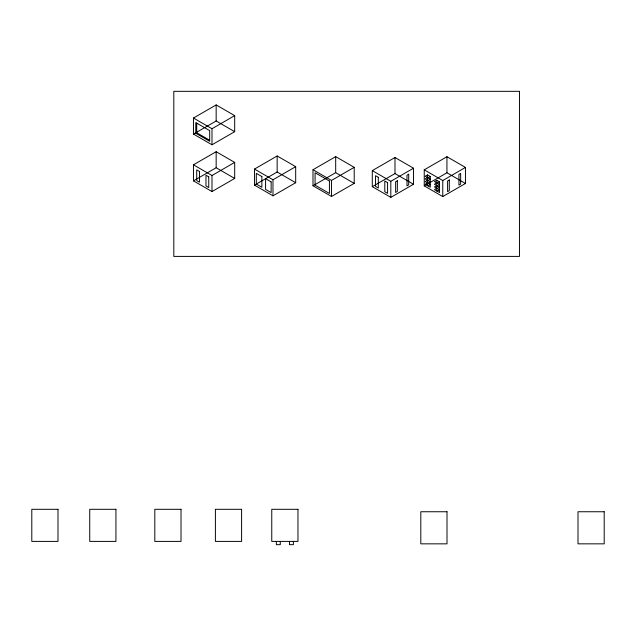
<?xml version="1.0" encoding="UTF-8"?>
<svg xmlns="http://www.w3.org/2000/svg" width="636" height="636" viewBox="0 0 636 636"><rect width="100%" height="100%" fill="white"/><g stroke="black" fill="none" stroke-linecap="round" stroke-linejoin="round"><path stroke-width="0.95" d="M193.463 118.034L216.16 104.932L234.684 115.625L234.684 131.676L211.995 144.777L193.463 134.077L193.463 118.034L211.995 128.734L234.684 115.625M193.463 134.077L216.16 120.975L234.684 131.676M195.785 133.274L209.673 141.295L209.673 130.603L195.785 122.581L195.785 133.274L196.707 132.741L209.673 140.23M193.463 164.811L216.16 151.71L234.684 162.403L234.684 178.446L211.995 191.547L193.463 180.855L193.463 164.811L211.995 175.504L234.684 162.403M193.463 180.855L216.16 167.753L234.684 178.446M254.464 169.073L277.153 155.971L295.684 166.664L295.684 182.707L272.987 195.809L254.464 185.116L254.464 169.073L272.987 179.765L295.684 166.664M254.464 185.116L277.153 172.014L295.684 182.707M312.992 169.733L335.689 156.623L354.212 167.324L354.212 183.367L331.515 196.468L312.992 185.776L312.992 169.733L331.515 180.425L354.212 167.324M312.992 185.776L335.689 172.674L354.212 183.367M372.291 170.615L394.988 157.513L413.511 168.214L413.511 184.257L390.814 197.359L372.291 186.666L372.291 170.615L390.814 181.316L413.511 168.214M372.291 186.666L394.988 173.556L413.511 184.257M424.244 169.828L446.941 156.726L465.465 167.427L465.465 183.47L442.767 196.572L424.244 185.871L424.244 169.828L442.767 180.529L465.465 167.427M427.487 182.93L425.174 184.273L430.262 187.215L430.262 176.514L427.487 174.908L425.174 176.251L430.262 179.193L427.948 180.529M427.487 177.587L425.174 178.923L430.262 181.864L427.948 183.2M427.948 177.849L430.262 176.514M427.487 180.258L425.174 181.594L430.262 184.535L427.948 185.871M424.244 185.871L446.941 172.769L465.465 183.47M436.749 188.28L434.436 189.615L439.532 192.557L439.532 181.864L436.749 180.258L434.436 181.594L439.532 184.535L437.21 185.871M436.749 182.93L434.436 184.273L439.532 187.215L437.21 188.55M437.21 183.2L439.532 181.864M436.749 185.609L434.436 186.944L439.532 189.886L437.21 191.221M446.941 156.726L446.941 172.769M442.767 180.529L442.767 196.572M436.749 180.258L436.749 190.951M427.487 174.908L427.487 185.609M394.988 157.513L394.988 173.556M390.814 181.316L390.814 197.359M335.689 156.623L335.689 172.674M331.515 180.425L331.515 196.468M293.379 541.395L293.379 544.67L289.452 544.67L289.452 541.395M280.277 541.395L280.277 544.67L276.35 544.67L276.35 541.395M277.153 155.971L277.153 172.014M272.987 179.765L272.987 195.809M216.16 104.932L216.16 120.975M216.16 151.71L216.16 167.753M211.995 128.734L211.995 144.777M211.995 175.504L211.995 191.547M196.707 123.114L196.707 132.741M397.341 180.759L395.64 181.737L395.64 192.438L397.341 191.452L397.341 180.759M408.686 174.208L406.984 175.186L406.984 185.887L408.686 184.901L408.686 174.208M449.294 179.964L447.593 180.95L447.593 191.643L449.294 190.665L449.294 179.964M460.639 173.413L458.938 174.399L458.938 185.092L460.639 184.114L460.639 173.413M519.461 91.33L173.811 91.33L173.811 256.403L519.461 256.403L519.461 91.33M57.995 509.301L31.8 509.301L31.8 541.395L57.995 541.395L57.995 509.301M115.935 509.301L89.74 509.301L89.74 541.395L115.935 541.395L115.935 509.301M181.014 509.301L154.81 509.301L154.81 541.395L181.014 541.395L181.014 509.301M241.6 509.301L215.405 509.301L215.405 541.395L241.6 541.395L241.6 509.301M297.966 509.301L271.763 509.301L271.763 541.395L297.966 541.395L297.966 509.301M447.005 511.749L420.809 511.749L420.809 543.844L447.005 543.844L447.005 511.749M604.2 511.749L578.005 511.749L578.005 543.844L604.2 543.844L604.2 511.749M378.309 177.301L375.534 175.703L375.534 186.396L378.309 188.002L378.309 177.301M387.57 182.651L384.796 181.045L384.796 191.746L387.57 193.344L387.57 182.651M329.432 181.029L315.082 172.746L315.082 185.171L329.432 193.455L329.432 181.029M261.873 176.562L256.316 173.35L256.316 184.043L261.873 187.254L261.873 176.562M271.135 181.904L265.578 178.7L265.578 189.393L271.135 192.605L271.135 181.904M199.489 171.497L196.707 169.892L196.707 180.584L199.489 182.19L199.489 171.497M208.751 176.84L205.969 175.242L205.969 185.935L208.751 187.541L208.751 176.84"/></g></svg>
